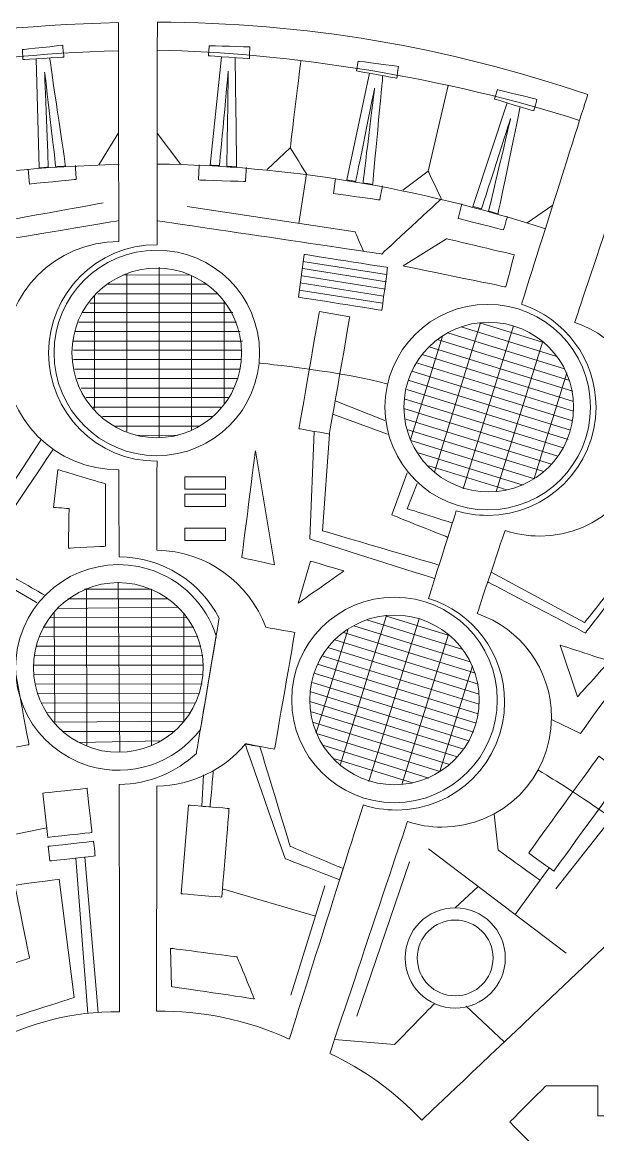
# Model space of a CAD drawing. Header units: centimetres. Extents: x -388 to 387, y -439 to 439.
# Drawn here: x -206.3 to -144.6, y -228.4 to -109.2 of the extents above; entities that cross this region are included whole.
import ezdxf

# ---------------------------------------------------------------- set-up
doc = ezdxf.new("R2010")
doc.units = ezdxf.units.CM
doc.header["$MEASUREMENT"] = 0
doc.layers.add('Layer 1', color=7, linetype='Continuous')

msp = doc.modelspace()

# ---------------------------------------------------------------- linework, layer by layer
at = {"layer": 'Layer 1', "color": 114, "lineweight": 20}
for points in [[(-188.8769, -159.2258), (-184.5113, -159.2258), (-184.5113, -157.903), (-188.8769, -157.903), (-188.8769, -159.2258)], [(-188.8769, -161.0778), (-184.5113, -161.0778), (-184.5113, -159.755), (-188.8769, -159.755), (-188.8769, -161.0778)], [(-188.8769, -164.7158), (-184.5113, -164.7158), (-184.5113, -163.393), (-188.8769, -163.393), (-188.8769, -164.7158)]]:
    msp.add_lwpolyline(points, close=True, dxfattribs=at)
for centre, major_axis in [((-191.864, -144.6221), (0, 11.0103)), ((-191.864, -144.6221), (0, 9.0858)), ((-156.4197, -150.4258), (0, 11.0103)), ((-156.3095, -150.4193), (0, 9.0858)), ((-166.405, -181.7924), (0, 11.0103)), ((-166.405, -181.7924), (0, 9.0858)), ((-159.9051, -209.4305), (0, 5.3657)), ((-159.9051, -209.4305), (0, 4.0612))]:
    msp.add_ellipse(centre, major_axis=major_axis, ratio=1, dxfattribs=at)
at = {"layer": 'Layer 1', "color": 250, "lineweight": 20}
for points, knots in [([(-221.2687, -195.4061), (-220.1049, -195.4061), (-218.9814, -195.2339), (-217.9216, -194.9149), (-217.9216, -194.9149), (-217.9216, -194.9149), (-209.9638, -218.6407), (-209.9638, -218.6407), (-209.9638, -218.6407), (-205.5687, -216.4382), (-200.9133, -215.1325), (-195.8624, -215.1892), (-195.8624, -215.1892), (-195.8624, -215.1892), (-195.8861, -190.8347), (-195.8861, -190.8347), (-195.8861, -190.8347), (-192.6893, -190.8085), (-189.7865, -189.5509), (-187.6275, -187.5135), (-187.6275, -187.5135), (-187.6275, -187.5135), (-187.6246, -187.4694), (-187.6246, -187.4694), (-187.6246, -187.4694), (-187.6246, -187.4694), (-185.1782, -173.0287), (-185.1782, -173.0287), (-185.1782, -173.0287), (-187.1992, -169.1531), (-191.2429, -166.4999), (-195.9097, -166.4706), (-195.9097, -166.4706), (-195.9097, -166.4706), (-195.9188, -157.1453), (-195.9188, -157.1453), (-195.9188, -157.1453), (-195.9188, -157.1453), (-195.9442, -157.1456), (-195.9442, -157.1456), (-195.9442, -157.1456), (-202.6965, -157.1456), (-208.1706, -151.6715), (-208.1706, -144.9189), (-208.1706, -144.9189), (-208.1706, -138.1666), (-202.6965, -132.6925), (-195.9442, -132.6925), (-195.9442, -132.6925), (-195.9442, -132.6925), (-195.9425, -132.6925), (-195.9425, -132.6925), (-195.9425, -132.6925), (-195.9425, -132.6925), (-195.9653, -109.2396), (-195.9653, -109.2396), (-195.9653, -109.2396), (-216.3523, -109.7004), (-231.051, -113.2494), (-243.76, -117.8789), (-243.76, -117.8789), (-243.76, -117.8789), (-236.1841, -140.4659), (-236.1841, -140.4659), (-236.1841, -140.4659), (-240.7437, -142.0276), (-244.0219, -146.3508), (-244.0219, -151.4397), (-244.0219, -151.4397), (-244.0219, -157.8447), (-238.8296, -163.037), (-232.4248, -163.037), (-232.4248, -163.037), (-231.1614, -163.037), (-229.9454, -162.8343), (-228.8069, -162.4607), (-228.8069, -162.4607), (-228.8069, -162.4607), (-225.2953, -172.9303), (-225.2953, -172.9303), (-225.2953, -172.9303), (-229.7151, -174.567), (-232.8658, -178.8199), (-232.8658, -183.8088), (-232.8658, -183.8088), (-232.8658, -190.2138), (-227.6735, -195.4061), (-221.2687, -195.4061)], [0, 0, 0, 0, 0.04347826, 0.04347826, 0.04347826, 0.04347827, 0.08695652, 0.08695652, 0.08695652, 0.08695653, 0.13043478, 0.13043478, 0.13043478, 0.13043479, 0.17391304, 0.17391304, 0.17391304, 0.17391305, 0.2173913, 0.2173913, 0.2173913, 0.21739131, 0.26086957, 0.26086957, 0.26086957, 0.26086958, 0.30434783, 0.30434783, 0.30434783, 0.30434784, 0.34782609, 0.34782609, 0.34782609, 0.3478261, 0.39130435, 0.39130435, 0.39130435, 0.39130436, 0.43478261, 0.43478261, 0.43478261, 0.43478262, 0.47826087, 0.47826087, 0.47826087, 0.47826088, 0.52173913, 0.52173913, 0.52173913, 0.52173914, 0.56521739, 0.56521739, 0.56521739, 0.5652174, 0.60869565, 0.60869565, 0.60869565, 0.60869566, 0.65217391, 0.65217391, 0.65217391, 0.65217392, 0.69565217, 0.69565217, 0.69565217, 0.69565218, 0.73913043, 0.73913043, 0.73913043, 0.73913044, 0.7826087, 0.7826087, 0.7826087, 0.78260871, 0.82608696, 0.82608696, 0.82608696, 0.82608697, 0.86956522, 0.86956522, 0.86956522, 0.86956523, 0.91304348, 0.91304348, 0.91304348, 0.91304349, 1, 1, 1, 1]), ([(-191.8641, -156.2193), (-191.8641, -156.2193), (-191.8421, -156.219), (-191.8421, -156.219), (-191.8421, -156.219), (-191.8421, -156.219), (-191.8495, -165.7531), (-191.8495, -165.7531), (-191.8495, -165.7531), (-186.4967, -165.8387), (-181.9527, -169.2511), (-180.1942, -174.013), (-180.1942, -174.013), (-180.1942, -174.013), (-177.0757, -174.5563), (-177.0757, -174.5563), (-177.0757, -174.5563), (-177.0757, -174.5563), (-179.2557, -187.0699), (-179.2557, -187.0699), (-179.2557, -187.0699), (-179.2557, -187.0699), (-182.3474, -186.4854), (-182.3474, -186.4854), (-182.3474, -186.4854), (-184.6292, -189.2186), (-188.043, -190.974), (-191.869, -191.0294), (-191.869, -191.0294), (-191.869, -191.0294), (-191.8876, -215.1307), (-191.8876, -215.1307), (-191.8876, -215.1307), (-187.0722, -215.1121), (-182.3256, -215.9771), (-177.6798, -218.1329), (-177.6798, -218.1329), (-177.6798, -218.1329), (-169.7492, -193.0372), (-169.7492, -193.0372), (-169.7492, -193.0372), (-168.632, -193.3955), (-167.4413, -193.5896), (-166.2051, -193.5896), (-166.2051, -193.5896), (-159.8001, -193.5896), (-154.6078, -188.3973), (-154.6078, -181.9923), (-154.6078, -181.9923), (-154.6078, -176.7876), (-158.0366, -172.3837), (-162.7586, -170.916), (-162.7586, -170.916), (-162.7586, -170.916), (-159.7908, -161.5247), (-159.7908, -161.5247), (-159.7908, -161.5247), (-158.7239, -161.8483), (-157.5923, -162.023), (-156.4198, -162.023), (-156.4198, -162.023), (-150.0148, -162.023), (-144.8225, -156.8307), (-144.8225, -150.4257), (-144.8225, -150.4257), (-144.8225, -145.2847), (-148.1682, -140.9258), (-152.8008, -139.4053), (-152.8008, -139.4053), (-152.8008, -139.4053), (-145.7041, -116.9485), (-145.7041, -116.9485), (-145.7041, -116.9485), (-160.7905, -111.7979), (-176.1568, -109.2082), (-191.8059, -109.1987), (-191.8059, -109.1987), (-191.8059, -109.1987), (-191.8243, -133.0254), (-191.8243, -133.0254), (-191.8243, -133.0254), (-191.8243, -133.0254), (-191.8641, -133.0249), (-191.8641, -133.0249), (-191.8641, -133.0249), (-198.2689, -133.0249), (-203.4612, -138.2172), (-203.4612, -144.622), (-203.4612, -144.622), (-203.4612, -151.027), (-198.2689, -156.2193), (-191.8641, -156.2193)], [0, 0, 0, 0, 0.04166667, 0.04166667, 0.04166667, 0.04166668, 0.08333333, 0.08333333, 0.08333333, 0.08333334, 0.125, 0.125, 0.125, 0.12500001, 0.16666667, 0.16666667, 0.16666667, 0.16666668, 0.20833333, 0.20833333, 0.20833333, 0.20833334, 0.25, 0.25, 0.25, 0.25000001, 0.29166667, 0.29166667, 0.29166667, 0.29166668, 0.33333333, 0.33333333, 0.33333333, 0.33333334, 0.375, 0.375, 0.375, 0.37500001, 0.41666667, 0.41666667, 0.41666667, 0.41666668, 0.45833333, 0.45833333, 0.45833333, 0.45833334, 0.5, 0.5, 0.5, 0.50000001, 0.54166667, 0.54166667, 0.54166667, 0.54166668, 0.58333333, 0.58333333, 0.58333333, 0.58333334, 0.625, 0.625, 0.625, 0.62500001, 0.66666667, 0.66666667, 0.66666667, 0.66666668, 0.70833333, 0.70833333, 0.70833333, 0.70833334, 0.75, 0.75, 0.75, 0.75000001, 0.79166667, 0.79166667, 0.79166667, 0.79166668, 0.83333333, 0.83333333, 0.83333333, 0.83333334, 0.875, 0.875, 0.875, 0.87500001, 0.91666667, 0.91666667, 0.91666667, 0.91666668, 1, 1, 1, 1]), ([(-173.3344, -219.6625), (-169.7032, -221.3636), (-166.41, -223.728), (-163.4806, -226.8072), (-163.4806, -226.8072), (-163.4806, -226.8072), (-94.9938, -161.8408), (-94.9938, -161.8408), (-94.9938, -161.8408), (-94.9938, -161.8408), (-95.5019, -145.3035), (-95.5019, -145.3035), (-95.5019, -145.3035), (-109.8249, -132.927), (-124.5533, -124.3561), (-139.6262, -119.0206), (-139.6262, -119.0206), (-139.6262, -119.0206), (-147.1057, -141.3521), (-147.1057, -141.3521), (-147.1057, -141.3521), (-142.4563, -142.9168), (-139.1076, -147.3114), (-139.1076, -152.4882), (-139.1076, -152.4882), (-139.1076, -158.976), (-144.3671, -164.2355), (-150.8549, -164.2355), (-150.8549, -164.2355), (-152.153, -164.2355), (-153.4017, -164.0244), (-154.5692, -163.6356), (-154.5692, -163.6356), (-154.5692, -163.6356), (-157.5532, -172.5449), (-157.5532, -172.5449), (-157.5532, -172.5449), (-152.9213, -174.1194), (-149.5887, -178.5054), (-149.5887, -183.6697), (-149.5887, -183.6697), (-149.5887, -190.1575), (-154.8482, -195.417), (-161.336, -195.417), (-161.336, -195.417), (-162.6216, -195.417), (-163.8588, -195.2098), (-165.0166, -194.8281), (-165.0166, -194.8281), (-165.0166, -194.8281), (-173.3344, -219.6625), (-173.3344, -219.6625)], [0, 0, 0, 0, 0.07142857, 0.07142857, 0.07142857, 0.07142858, 0.14285714, 0.14285714, 0.14285714, 0.14285715, 0.21428571, 0.21428571, 0.21428571, 0.21428572, 0.28571429, 0.28571429, 0.28571429, 0.2857143, 0.35714286, 0.35714286, 0.35714286, 0.35714287, 0.42857143, 0.42857143, 0.42857143, 0.42857144, 0.5, 0.5, 0.5, 0.50000001, 0.57142857, 0.57142857, 0.57142857, 0.57142858, 0.64285714, 0.64285714, 0.64285714, 0.64285715, 0.71428571, 0.71428571, 0.71428571, 0.71428572, 0.78571429, 0.78571429, 0.78571429, 0.7857143, 0.85714286, 0.85714286, 0.85714286, 0.85714287, 1, 1, 1, 1]), ([(-144.6127, -226.3257), (-144.6127, -226.3257), (-144.6127, -223.1228), (-144.6127, -223.1228), (-144.6127, -223.1228), (-144.6127, -223.1228), (-150.1744, -223.1228), (-150.1744, -223.1228), (-150.1744, -223.1228), (-150.1744, -223.1228), (-154.0592, -227.0076), (-154.0592, -227.0076), (-154.0592, -227.0076), (-154.0592, -227.0076), (-151.7598, -229.307), (-151.7598, -229.307), (-151.7598, -229.307), (-151.7598, -229.307), (-154.0946, -231.6418), (-154.0946, -231.6418), (-154.0946, -231.6418), (-154.0946, -231.6418), (-156.394, -229.3424), (-156.394, -229.3424), (-156.394, -229.3424), (-156.394, -229.3424), (-160.3371, -233.2855), (-160.3371, -233.2855), (-160.3371, -233.2855), (-160.3371, -233.2855), (-160.3371, -247.6578), (-160.3371, -247.6578), (-160.3371, -247.6578), (-160.3371, -247.6578), (-156.3886, -251.6063), (-156.3886, -251.6063), (-156.3886, -251.6063), (-156.3886, -251.6063), (-154.0433, -249.261), (-154.0433, -249.261), (-154.0433, -249.261), (-154.0433, -249.261), (-151.7085, -251.5959), (-151.7085, -251.5959), (-151.7085, -251.5959), (-151.7085, -251.5959), (-154.0538, -253.9411), (-154.0538, -253.9411), (-154.0538, -253.9411), (-154.0538, -253.9411), (-150.1744, -257.8205), (-150.1744, -257.8205), (-150.1744, -257.8205), (-150.1744, -257.8205), (-144.6127, -257.8205), (-144.6127, -257.8205), (-144.6127, -257.8205), (-144.6127, -257.8205), (-144.6127, -254.5953), (-144.6127, -254.5953), (-144.6127, -254.5953), (-144.6127, -254.5953), (-141.3108, -254.5953), (-141.3108, -254.5953), (-141.3108, -254.5953), (-141.3108, -254.5953), (-141.3108, -257.8205), (-141.3108, -257.8205), (-141.3108, -257.8205), (-141.3108, -257.8205), (-135.8021, -257.8205), (-135.8021, -257.8205), (-135.8021, -257.8205), (-135.8021, -257.8205), (-131.859, -253.8775), (-131.859, -253.8775), (-131.859, -253.8775), (-131.859, -253.8775), (-134.1051, -251.6314), (-134.1051, -251.6314), (-134.1051, -251.6314), (-134.1051, -251.6314), (-131.7702, -249.2966), (-131.7702, -249.2966), (-131.7702, -249.2966), (-131.7702, -249.2966), (-129.5242, -251.5426), (-129.5242, -251.5426), (-129.5242, -251.5426), (-129.5242, -251.5426), (-125.6393, -247.6578), (-125.6393, -247.6578), (-125.6393, -247.6578), (-125.6393, -247.6578), (-125.6393, -242.1226), (-125.6393, -242.1226), (-125.6393, -242.1226), (-125.6393, -242.1226), (-125.4635, -242.1226), (-125.4635, -242.1226), (-125.4635, -242.1226), (-125.4635, -242.1226), (-125.4635, -238.8207), (-125.4635, -238.8207), (-125.4635, -238.8207), (-125.4635, -238.8207), (-125.6393, -238.8207), (-125.6393, -238.8207), (-125.6393, -238.8207), (-125.6393, -238.8207), (-125.6393, -233.2855), (-125.6393, -233.2855), (-125.6393, -233.2855), (-125.6393, -233.2855), (-129.5187, -229.4061), (-129.5187, -229.4061), (-129.5187, -229.4061), (-129.5187, -229.4061), (-131.7189, -231.6063), (-131.7189, -231.6063), (-131.7189, -231.6063), (-131.7189, -231.6063), (-134.0538, -229.2714), (-134.0538, -229.2714), (-134.0538, -229.2714), (-134.0538, -229.2714), (-131.8536, -227.0713), (-131.8536, -227.0713), (-131.8536, -227.0713), (-131.8536, -227.0713), (-135.8021, -223.1228), (-135.8021, -223.1228), (-135.8021, -223.1228), (-135.8021, -223.1228), (-141.3108, -223.1228), (-141.3108, -223.1228), (-141.3108, -223.1228), (-141.3108, -223.1228), (-141.3108, -226.3257), (-141.3108, -226.3257), (-141.3108, -226.3257), (-141.3108, -226.3257), (-144.6127, -226.3257), (-144.6127, -226.3257)], [0, 0, 0, 0, 0.02702703, 0.02702703, 0.02702703, 0.02702704, 0.05405405, 0.05405405, 0.05405405, 0.05405406, 0.08108108, 0.08108108, 0.08108108, 0.08108109, 0.10810811, 0.10810811, 0.10810811, 0.10810812, 0.13513514, 0.13513514, 0.13513514, 0.13513515, 0.16216216, 0.16216216, 0.16216216, 0.16216217, 0.18918919, 0.18918919, 0.18918919, 0.1891892, 0.21621622, 0.21621622, 0.21621622, 0.21621623, 0.24324324, 0.24324324, 0.24324324, 0.24324325, 0.27027027, 0.27027027, 0.27027027, 0.27027028, 0.2972973, 0.2972973, 0.2972973, 0.29729731, 0.32432432, 0.32432432, 0.32432432, 0.32432433, 0.35135135, 0.35135135, 0.35135135, 0.35135136, 0.37837838, 0.37837838, 0.37837838, 0.37837839, 0.40540541, 0.40540541, 0.40540541, 0.40540542, 0.43243243, 0.43243243, 0.43243243, 0.43243244, 0.45945946, 0.45945946, 0.45945946, 0.45945947, 0.48648649, 0.48648649, 0.48648649, 0.4864865, 0.51351351, 0.51351351, 0.51351351, 0.51351352, 0.54054054, 0.54054054, 0.54054054, 0.54054055, 0.56756757, 0.56756757, 0.56756757, 0.56756758, 0.59459459, 0.59459459, 0.59459459, 0.5945946, 0.62162162, 0.62162162, 0.62162162, 0.62162163, 0.64864865, 0.64864865, 0.64864865, 0.64864866, 0.67567568, 0.67567568, 0.67567568, 0.67567569, 0.7027027, 0.7027027, 0.7027027, 0.70270271, 0.72972973, 0.72972973, 0.72972973, 0.72972974, 0.75675676, 0.75675676, 0.75675676, 0.75675677, 0.78378378, 0.78378378, 0.78378378, 0.78378379, 0.81081081, 0.81081081, 0.81081081, 0.81081082, 0.83783784, 0.83783784, 0.83783784, 0.83783785, 0.86486486, 0.86486486, 0.86486486, 0.86486487, 0.89189189, 0.89189189, 0.89189189, 0.8918919, 0.91891892, 0.91891892, 0.91891892, 0.91891893, 0.94594595, 0.94594595, 0.94594595, 0.94594596, 1, 1, 1, 1])]:
    msp.add_open_spline(points, degree=3, knots=knots, dxfattribs=at)
at = {"layer": 'Layer 1', "color": 114, "lineweight": 20}
for points, knots in [([(-206.2631, -112.1289), (-206.2631, -112.1289), (-206.2, -113.1946), (-206.2, -113.1946), (-206.2, -113.1946), (-206.2, -113.1946), (-201.8168, -112.9357), (-201.8168, -112.9357), (-201.8168, -112.9357), (-201.8168, -112.9357), (-201.9364, -111.6706), (-201.9364, -111.6706), (-201.9364, -111.6706), (-201.9364, -111.6706), (-206.2631, -112.1289), (-206.2631, -112.1289)], [0, 0, 0, 0, 0.2, 0.2, 0.2, 0.20000001, 0.4, 0.4, 0.4, 0.40000001, 0.6, 0.6, 0.6, 0.60000001, 1, 1, 1, 1]), ([(-186.2511, -111.7202), (-186.2511, -111.7202), (-186.329, -112.7849), (-186.329, -112.7849), (-186.329, -112.7849), (-186.329, -112.7849), (-181.95, -113.106), (-181.95, -113.106), (-181.95, -113.106), (-181.95, -113.106), (-181.9017, -111.8362), (-181.9017, -111.8362), (-181.9017, -111.8362), (-181.9017, -111.8362), (-186.2511, -111.7202), (-186.2511, -111.7202)], [0, 0, 0, 0, 0.2, 0.2, 0.2, 0.20000001, 0.4, 0.4, 0.4, 0.40000001, 0.6, 0.6, 0.6, 0.60000001, 1, 1, 1, 1]), ([(-204.7956, -113.1116), (-204.7956, -113.1116), (-204.4609, -124.7909), (-204.4609, -124.7909), (-204.4609, -124.7909), (-204.4609, -124.7909), (-203.486, -124.7093), (-203.486, -124.7093), (-203.486, -124.7093), (-203.486, -124.7093), (-203.8764, -114.5359), (-203.8764, -114.5359), (-203.8764, -114.5359), (-203.8764, -114.5359), (-202.6884, -124.6787), (-202.6884, -124.6787), (-202.6884, -124.6787), (-202.6884, -124.6787), (-201.6442, -124.6066), (-201.6442, -124.6066), (-201.6442, -124.6066), (-201.6442, -124.6066), (-203.3399, -113.0256), (-203.3399, -113.0256)], [0, 0, 0, 0, 0.14285714, 0.14285714, 0.14285714, 0.14285715, 0.28571429, 0.28571429, 0.28571429, 0.2857143, 0.42857143, 0.42857143, 0.42857143, 0.42857144, 0.57142857, 0.57142857, 0.57142857, 0.57142858, 0.71428571, 0.71428571, 0.71428571, 0.71428572, 1, 1, 1, 1]), ([(-184.926, -112.8878), (-184.926, -112.8878), (-186.1336, -124.5092), (-186.1336, -124.5092), (-186.1336, -124.5092), (-186.1336, -124.5092), (-185.1564, -124.5568), (-185.1564, -124.5568), (-185.1564, -124.5568), (-185.1564, -124.5568), (-184.2025, -114.4208), (-184.2025, -114.4208), (-184.2025, -114.4208), (-184.2025, -114.4208), (-184.3618, -124.6317), (-184.3618, -124.6317), (-184.3618, -124.6317), (-184.3618, -124.6317), (-183.3171, -124.6979), (-183.3171, -124.6979), (-183.3171, -124.6979), (-183.3171, -124.6979), (-183.4716, -112.9944), (-183.4716, -112.9944)], [0, 0, 0, 0, 0.14285714, 0.14285714, 0.14285714, 0.14285715, 0.28571429, 0.28571429, 0.28571429, 0.2857143, 0.42857143, 0.42857143, 0.42857143, 0.42857144, 0.57142857, 0.57142857, 0.57142857, 0.57142858, 0.71428571, 0.71428571, 0.71428571, 0.71428572, 1, 1, 1, 1]), ([(-176.6377, -130.7576), (-176.6377, -130.7576), (-175.8368, -125.444), (-175.8368, -125.444), (-175.8368, -125.444), (-175.8368, -125.444), (-177.5679, -122.6469), (-177.5679, -122.6469), (-177.5679, -122.6469), (-177.5679, -122.6469), (-176.4267, -113.302), (-176.4267, -113.302)], [0, 0, 0, 0, 0.25, 0.25, 0.25, 0.25000001, 0.5, 0.5, 0.5, 0.50000001, 1, 1, 1, 1]), ([(-170.29, -113.3613), (-170.29, -113.3613), (-170.4802, -114.4118), (-170.4802, -114.4118), (-170.4802, -114.4118), (-170.4802, -114.4118), (-166.1597, -115.1947), (-166.1597, -115.1947), (-166.1597, -115.1947), (-166.1597, -115.1947), (-165.9773, -113.9372), (-165.9773, -113.9372), (-165.9773, -113.9372), (-165.9773, -113.9372), (-170.29, -113.3613), (-170.29, -113.3613)], [0, 0, 0, 0, 0.2, 0.2, 0.2, 0.20000001, 0.4, 0.4, 0.4, 0.40000001, 0.6, 0.6, 0.6, 0.60000001, 1, 1, 1, 1]), ([(-169.0959, -114.6627), (-169.0959, -114.6627), (-171.5271, -126.091), (-171.5271, -126.091), (-171.5271, -126.091), (-171.5271, -126.091), (-170.5605, -126.2417), (-170.5605, -126.2417), (-170.5605, -126.2417), (-170.5605, -126.2417), (-168.5388, -116.2637), (-168.5388, -116.2637), (-168.5388, -116.2637), (-168.5388, -116.2637), (-169.7782, -126.4003), (-169.7782, -126.4003), (-169.7782, -126.4003), (-169.7782, -126.4003), (-168.7465, -126.5767), (-168.7465, -126.5767), (-168.7465, -126.5767), (-168.7465, -126.5767), (-167.661, -114.9227), (-167.661, -114.9227)], [0, 0, 0, 0, 0.14285714, 0.14285714, 0.14285714, 0.14285715, 0.28571429, 0.28571429, 0.28571429, 0.2857143, 0.42857143, 0.42857143, 0.42857143, 0.42857144, 0.57142857, 0.57142857, 0.57142857, 0.57142858, 0.71428571, 0.71428571, 0.71428571, 0.71428572, 1, 1, 1, 1]), ([(-228.5615, -116.6498), (-228.5615, -116.6498), (-226.283, -125.9459), (-226.283, -125.9459), (-226.283, -125.9459), (-226.283, -125.9459), (-215.6661, -133.7594), (-215.6661, -133.7594), (-215.6661, -133.7594), (-215.6661, -133.7594), (-195.9447, -130.4519), (-195.9447, -130.4519)], [0, 0, 0, 0, 0.25, 0.25, 0.25, 0.25000001, 0.5, 0.5, 0.5, 0.50000001, 1, 1, 1, 1]), ([(-160.6592, -115.9608), (-160.6592, -115.9608), (-162.8042, -125.1407), (-162.8042, -125.1407), (-162.8042, -125.1407), (-162.8042, -125.1407), (-161.3902, -128.1108), (-161.3902, -128.1108), (-161.3902, -128.1108), (-161.3902, -128.1108), (-167.7765, -134.024), (-167.7765, -134.024), (-167.7765, -134.024), (-167.7765, -134.024), (-191.8222, -130.452), (-191.8222, -130.452)], [0, 0, 0, 0, 0.2, 0.2, 0.2, 0.20000001, 0.4, 0.4, 0.4, 0.40000001, 0.6, 0.6, 0.6, 0.60000001, 1, 1, 1, 1]), ([(-155.3815, -116.4135), (-155.3815, -116.4135), (-155.6872, -117.4363), (-155.6872, -117.4363), (-155.6872, -117.4363), (-155.6872, -117.4363), (-151.4805, -118.6944), (-151.4805, -118.6944), (-151.4805, -118.6944), (-151.4805, -118.6944), (-151.1595, -117.4649), (-151.1595, -117.4649), (-151.1595, -117.4649), (-151.1595, -117.4649), (-155.3815, -116.4135), (-155.3815, -116.4135)], [0, 0, 0, 0, 0.2, 0.2, 0.2, 0.20000001, 0.4, 0.4, 0.4, 0.40000001, 0.6, 0.6, 0.6, 0.60000001, 1, 1, 1, 1]), ([(-154.3394, -117.8394), (-154.3394, -117.8394), (-158.0252, -128.9269), (-158.0252, -128.9269), (-158.0252, -128.9269), (-158.0252, -128.9269), (-157.0813, -129.1841), (-157.0813, -129.1841), (-157.0813, -129.1841), (-157.0813, -129.1841), (-153.9636, -119.4924), (-153.9636, -119.4924), (-153.9636, -119.4924), (-153.9636, -119.4924), (-156.3215, -129.4286), (-156.3215, -129.4286), (-156.3215, -129.4286), (-156.3215, -129.4286), (-155.3157, -129.7186), (-155.3157, -129.7186), (-155.3157, -129.7186), (-155.3157, -129.7186), (-152.9422, -118.2572), (-152.9422, -118.2572)], [0, 0, 0, 0, 0.14285714, 0.14285714, 0.14285714, 0.14285715, 0.28571429, 0.28571429, 0.28571429, 0.2857143, 0.42857143, 0.42857143, 0.42857143, 0.42857144, 0.57142857, 0.57142857, 0.57142857, 0.57142858, 0.71428571, 0.71428571, 0.71428571, 0.71428572, 1, 1, 1, 1]), ([(-205.6524, -124.9285), (-205.6524, -124.9285), (-205.4995, -126.5294), (-205.4995, -126.5294), (-205.4995, -126.5294), (-205.4995, -126.5294), (-200.5036, -126.0367), (-200.5036, -126.0367), (-200.5036, -126.0367), (-200.5036, -126.0367), (-200.5905, -124.5111), (-200.5905, -124.5111)], [0, 0, 0, 0, 0.25, 0.25, 0.25, 0.25000001, 0.5, 0.5, 0.5, 0.50000001, 1, 1, 1, 1]), ([(-187.3328, -124.4886), (-187.3328, -124.4886), (-187.3923, -126.0957), (-187.3923, -126.0957), (-187.3923, -126.0957), (-187.3923, -126.0957), (-182.3749, -126.2658), (-182.3749, -126.2658), (-182.3749, -126.2658), (-182.3749, -126.2658), (-182.2601, -124.7421), (-182.2601, -124.7421)], [0, 0, 0, 0, 0.25, 0.25, 0.25, 0.25000001, 0.5, 0.5, 0.5, 0.50000001, 1, 1, 1, 1]), ([(-172.7174, -125.9435), (-172.7174, -125.9435), (-172.9467, -127.5353), (-172.9467, -127.5353), (-172.9467, -127.5353), (-172.9467, -127.5353), (-167.9756, -128.2356), (-167.9756, -128.2356), (-167.9756, -128.2356), (-167.9756, -128.2356), (-167.7, -126.7326), (-167.7, -126.7326)], [0, 0, 0, 0, 0.25, 0.25, 0.25, 0.25000001, 0.5, 0.5, 0.5, 0.50000001, 1, 1, 1, 1]), ([(-213.0765, -133.3251), (-213.0765, -133.3251), (-211.8434, -131.1333), (-211.8434, -131.1333), (-211.8434, -131.1333), (-211.8434, -131.1333), (-197.622, -128.5536), (-197.622, -128.5536)], [0, 0, 0, 0, 0.33333333, 0.33333333, 0.33333333, 0.33333334, 1, 1, 1, 1]), ([(-159.1918, -128.6481), (-159.1918, -128.6481), (-159.5964, -130.2045), (-159.5964, -130.2045), (-159.5964, -130.2045), (-159.5964, -130.2045), (-154.7339, -131.4528), (-154.7339, -131.4528), (-154.7339, -131.4528), (-154.7339, -131.4528), (-154.2931, -129.9897), (-154.2931, -129.9897)], [0, 0, 0, 0, 0.25, 0.25, 0.25, 0.25000001, 0.5, 0.5, 0.5, 0.50000001, 1, 1, 1, 1]), ([(-188.6262, -128.9505), (-188.6262, -128.9505), (-170.6345, -131.6624), (-170.6345, -131.6624), (-170.6345, -131.6624), (-170.6345, -131.6624), (-169.7118, -133.7365), (-169.7118, -133.7365)], [0, 0, 0, 0, 0.33333333, 0.33333333, 0.33333333, 0.33333334, 1, 1, 1, 1]), ([(-165.475, -135.3003), (-165.475, -135.3003), (-160.8448, -132.3898), (-160.8448, -132.3898), (-160.8448, -132.3898), (-160.8448, -132.3898), (-153.5688, -134.1096), (-153.5688, -134.1096), (-153.5688, -134.1096), (-153.5688, -134.1096), (-154.4948, -137.5492), (-154.4948, -137.5492), (-154.4948, -137.5492), (-154.4948, -137.5492), (-165.475, -135.3003), (-165.475, -135.3003)], [0, 0, 0, 0, 0.2, 0.2, 0.2, 0.20000001, 0.4, 0.4, 0.4, 0.40000001, 0.6, 0.6, 0.6, 0.60000001, 1, 1, 1, 1]), ([(-176.0766, -134.0633), (-176.0766, -134.0633), (-176.6914, -138.6488), (-176.6914, -138.6488), (-176.6914, -138.6488), (-176.6914, -138.6488), (-167.7617, -140.051), (-167.7617, -140.051), (-167.7617, -140.051), (-167.7617, -140.051), (-167.1469, -135.4655), (-167.1469, -135.4655), (-167.1469, -135.4655), (-167.1469, -135.4655), (-176.0766, -134.0633), (-176.0766, -134.0633)], [0, 0, 0, 0, 0.2, 0.2, 0.2, 0.20000001, 0.4, 0.4, 0.4, 0.40000001, 0.6, 0.6, 0.6, 0.60000001, 1, 1, 1, 1]), ([(-175.0058, -153.0217), (-175.0058, -153.0217), (-175.4815, -164.5518), (-175.4815, -164.5518), (-175.4815, -164.5518), (-175.4815, -164.5518), (-162.0852, -168.7852), (-162.0852, -168.7852)], [0, 0, 0, 0, 0.33333333, 0.33333333, 0.33333333, 0.33333334, 1, 1, 1, 1]), ([(-173.3738, -153.306), (-173.3738, -153.306), (-174.1174, -163.6656), (-174.1174, -163.6656), (-174.1174, -163.6656), (-174.1174, -163.6656), (-161.6322, -167.3518), (-161.6322, -167.3518)], [0, 0, 0, 0, 0.33333333, 0.33333333, 0.33333333, 0.33333334, 1, 1, 1, 1]), ([(-204.2831, -153.9787), (-204.2831, -153.9787), (-210.1099, -162.8634), (-210.1099, -162.8634), (-210.1099, -162.8634), (-210.1099, -162.8634), (-219.5026, -157.0426), (-219.5026, -157.0426), (-219.5026, -157.0426), (-219.5026, -157.0426), (-220.4285, -158.8947), (-220.4285, -158.8947), (-220.4285, -158.8947), (-220.4285, -158.8947), (-209.8452, -165.2447), (-209.8452, -165.2447), (-209.8452, -165.2447), (-209.8452, -165.2447), (-202.9969, -154.9891), (-202.9969, -154.9891)], [0, 0, 0, 0, 0.16666667, 0.16666667, 0.16666667, 0.16666668, 0.33333333, 0.33333333, 0.33333333, 0.33333334, 0.5, 0.5, 0.5, 0.50000001, 0.66666667, 0.66666667, 0.66666667, 0.66666668, 1, 1, 1, 1]), ([(-181.3024, -155.0928), (-181.3024, -155.0928), (-179.2518, -167.3297), (-179.2518, -167.3297), (-179.2518, -167.3297), (-179.2518, -167.3297), (-182.7576, -166.536), (-182.7576, -166.536), (-182.7576, -166.536), (-182.7576, -166.536), (-181.3024, -155.0928), (-181.3024, -155.0928)], [0, 0, 0, 0, 0.25, 0.25, 0.25, 0.25000001, 0.5, 0.5, 0.5, 0.50000001, 1, 1, 1, 1]), ([(-202.4507, -157.1284), (-202.4507, -157.1284), (-202.9137, -161.1633), (-202.9137, -161.1633), (-202.9137, -161.1633), (-202.9137, -161.1633), (-201.2601, -161.2956), (-201.2601, -161.2956), (-201.2601, -161.2956), (-201.2601, -161.2956), (-201.3262, -165.5289), (-201.3262, -165.5289), (-201.3262, -165.5289), (-201.3262, -165.5289), (-197.3575, -165.3305), (-197.3575, -165.3305), (-197.3575, -165.3305), (-197.3575, -165.3305), (-197.3575, -158.6498), (-197.3575, -158.6498), (-197.3575, -158.6498), (-197.3575, -158.6498), (-202.4507, -157.1284), (-202.4507, -157.1284)], [0, 0, 0, 0, 0.14285714, 0.14285714, 0.14285714, 0.14285715, 0.28571429, 0.28571429, 0.28571429, 0.2857143, 0.42857143, 0.42857143, 0.42857143, 0.42857144, 0.57142857, 0.57142857, 0.57142857, 0.57142858, 0.71428571, 0.71428571, 0.71428571, 0.71428572, 1, 1, 1, 1]), ([(-165.0342, -157.4773), (-165.0342, -157.4773), (-166.684, -161.9721), (-166.684, -161.9721), (-166.684, -161.9721), (-166.684, -161.9721), (-160.6889, -164.3667), (-160.6889, -164.3667)], [0, 0, 0, 0, 0.33333333, 0.33333333, 0.33333333, 0.33333334, 1, 1, 1, 1]), ([(-163.9864, -158.6052), (-163.9864, -158.6052), (-165.0304, -161.3107), (-165.0304, -161.3107), (-165.0304, -161.3107), (-165.0304, -161.3107), (-160.205, -162.8356), (-160.205, -162.8356)], [0, 0, 0, 0, 0.33333333, 0.33333333, 0.33333333, 0.33333334, 1, 1, 1, 1]), ([(-156.0612, -168.0902), (-156.0612, -168.0902), (-146.0618, -173.4992), (-146.0618, -173.4992), (-146.0618, -173.4992), (-146.0618, -173.4992), (-142.6553, -169.2659), (-142.6553, -169.2659), (-142.6553, -169.2659), (-142.6553, -169.2659), (-143.0563, -161.2894), (-143.0563, -161.2894), (-143.0563, -161.2894), (-143.0563, -161.2894), (-142.3053, -160.5636), (-142.3053, -160.5636), (-142.3053, -160.5636), (-142.3053, -160.5636), (-141.9939, -169.4644), (-141.9939, -169.4644), (-141.9939, -169.4644), (-141.9939, -169.4644), (-145.9626, -174.6238), (-145.9626, -174.6238), (-145.9626, -174.6238), (-145.9626, -174.6238), (-156.4173, -169.1537), (-156.4173, -169.1537)], [0, 0, 0, 0, 0.125, 0.125, 0.125, 0.12500001, 0.25, 0.25, 0.25, 0.25000001, 0.375, 0.375, 0.375, 0.37500001, 0.5, 0.5, 0.5, 0.50000001, 0.625, 0.625, 0.625, 0.62500001, 0.75, 0.75, 0.75, 0.75000001, 1, 1, 1, 1]), ([(-199.2087, -188.8388), (-194.6674, -190.2336), (-189.9144, -188.5461), (-187.201, -184.9692), (-187.201, -184.9692), (-187.201, -184.9692), (-185.4996, -174.9257), (-185.4996, -174.9257), (-185.4996, -174.9257), (-186.5697, -171.6269), (-189.1766, -168.8842), (-192.7435, -167.7887), (-192.7435, -167.7887), (-198.5562, -166.0034), (-204.7158, -169.2684), (-206.501, -175.0811), (-206.501, -175.0811), (-208.2864, -180.894), (-205.0214, -187.0536), (-199.2087, -188.8388)], [0, 0, 0, 0, 0.16666667, 0.16666667, 0.16666667, 0.16666668, 0.33333333, 0.33333333, 0.33333333, 0.33333334, 0.5, 0.5, 0.5, 0.50000001, 0.66666667, 0.66666667, 0.66666667, 0.66666668, 1, 1, 1, 1]), ([(-176.7198, -171.4159), (-176.7198, -171.4159), (-175.3969, -166.918), (-175.3969, -166.918), (-175.3969, -166.918), (-175.3969, -166.918), (-171.825, -167.9763), (-171.825, -167.9763), (-171.825, -167.9763), (-171.825, -167.9763), (-176.7198, -171.4159), (-176.7198, -171.4159)], [0, 0, 0, 0, 0.25, 0.25, 0.25, 0.25000001, 0.5, 0.5, 0.5, 0.50000001, 1, 1, 1, 1]), ([(-216.859, -173.4364), (-216.859, -173.4364), (-214.1767, -169.2483), (-214.1767, -169.2483), (-214.1767, -169.2483), (-214.1767, -169.2483), (-208.1574, -168.1238), (-208.1574, -168.1238), (-208.1574, -168.1238), (-208.1574, -168.1238), (-203.9441, -170.5276), (-203.9441, -170.5276)], [0, 0, 0, 0, 0.25, 0.25, 0.25, 0.25000001, 0.5, 0.5, 0.5, 0.50000001, 1, 1, 1, 1]), ([(-215.7751, -173.9612), (-215.7751, -173.9612), (-213.6475, -170.1082), (-213.6475, -170.1082), (-213.6475, -170.1082), (-213.6475, -170.1082), (-208.422, -169.1822), (-208.422, -169.1822), (-208.422, -169.1822), (-208.422, -169.1822), (-204.7079, -171.373), (-204.7079, -171.373)], [0, 0, 0, 0, 0.25, 0.25, 0.25, 0.25000001, 0.5, 0.5, 0.5, 0.50000001, 1, 1, 1, 1]), ([(-198.6436, -186.9992), (-193.8468, -188.4724), (-188.7639, -185.7782), (-187.2906, -180.9814), (-187.2906, -180.9814), (-185.8174, -176.1846), (-188.5116, -171.1017), (-193.3084, -169.6284), (-193.3084, -169.6284), (-198.1052, -168.1552), (-203.1881, -170.8494), (-204.6614, -175.6462), (-204.6614, -175.6462), (-206.1346, -180.443), (-203.4404, -185.5259), (-198.6436, -186.9992)], [0, 0, 0, 0, 0.2, 0.2, 0.2, 0.20000001, 0.4, 0.4, 0.4, 0.40000001, 0.6, 0.6, 0.6, 0.60000001, 1, 1, 1, 1]), ([(-149.533, -183.914), (-149.533, -183.914), (-146.4928, -185.372), (-146.4928, -185.372), (-146.4928, -185.372), (-146.4928, -185.372), (-137.4848, -172.9987), (-137.4848, -172.9987), (-137.4848, -172.9987), (-137.4848, -172.9987), (-130.09, -178.1973), (-130.09, -178.1973)], [0, 0, 0, 0, 0.25, 0.25, 0.25, 0.25000001, 0.5, 0.5, 0.5, 0.50000001, 1, 1, 1, 1]), ([(-148.674, -175.9138), (-148.674, -175.9138), (-146.8219, -181.4701), (-146.8219, -181.4701), (-146.8219, -181.4701), (-146.8219, -181.4701), (-143.3823, -177.6336), (-143.3823, -177.6336), (-143.3823, -177.6336), (-143.3823, -177.6336), (-148.674, -175.9138), (-148.674, -175.9138)], [0, 0, 0, 0, 0.25, 0.25, 0.25, 0.25000001, 0.5, 0.5, 0.5, 0.50000001, 1, 1, 1, 1]), ([(-171.9015, -199.8482), (-171.9015, -199.8482), (-172.284, -201.0585), (-172.284, -201.0585), (-172.284, -201.0585), (-172.284, -201.0585), (-178.1098, -198.7997), (-178.1098, -198.7997), (-178.1098, -198.7997), (-178.1098, -198.7997), (-182.3873, -186.5342), (-182.3873, -186.5342), (-182.3873, -186.5342), (-182.3873, -186.5342), (-180.8233, -186.7968), (-180.8233, -186.7968), (-180.8233, -186.7968), (-180.8233, -186.7968), (-177.5807, -197.4768), (-177.5807, -197.4768), (-177.5807, -197.4768), (-177.5807, -197.4768), (-171.9015, -199.8482), (-171.9015, -199.8482)], [0, 0, 0, 0, 0.14285714, 0.14285714, 0.14285714, 0.14285715, 0.28571429, 0.28571429, 0.28571429, 0.2857143, 0.42857143, 0.42857143, 0.42857143, 0.42857144, 0.57142857, 0.57142857, 0.57142857, 0.57142858, 0.71428571, 0.71428571, 0.71428571, 0.71428572, 1, 1, 1, 1]), ([(-186.8456, -189.8317), (-186.8456, -189.8317), (-187.0509, -193.1787), (-187.0509, -193.1787), (-187.0509, -193.1787), (-187.0509, -193.1787), (-186.1461, -193.254), (-186.1461, -193.254), (-186.1461, -193.254), (-186.1461, -193.254), (-185.8248, -189.3912), (-185.8248, -189.3912)], [0, 0, 0, 0, 0.25, 0.25, 0.25, 0.25000001, 0.5, 0.5, 0.5, 0.50000001, 1, 1, 1, 1]), ([(-203.5497, -196.515), (-203.5497, -196.515), (-204.0727, -191.7813), (-204.0727, -191.7813), (-204.0727, -191.7813), (-204.0727, -191.7813), (-199.339, -191.2583), (-199.339, -191.2583), (-199.339, -191.2583), (-199.339, -191.2583), (-198.816, -195.992), (-198.816, -195.992), (-198.816, -195.992), (-198.816, -195.992), (-203.5497, -196.515), (-203.5497, -196.515)], [0, 0, 0, 0, 0.2, 0.2, 0.2, 0.20000001, 0.4, 0.4, 0.4, 0.40000001, 0.6, 0.6, 0.6, 0.60000001, 1, 1, 1, 1]), ([(-188.4744, -193.0602), (-188.4744, -193.0602), (-189.2644, -202.5524), (-189.2644, -202.5524), (-189.2644, -202.5524), (-189.2644, -202.5524), (-184.9138, -202.9144), (-184.9138, -202.9144), (-184.9138, -202.9144), (-184.9138, -202.9144), (-184.1238, -193.4222), (-184.1238, -193.4222), (-184.1238, -193.4222), (-184.1238, -193.4222), (-188.4744, -193.0602), (-188.4744, -193.0602)], [0, 0, 0, 0, 0.2, 0.2, 0.2, 0.20000001, 0.4, 0.4, 0.4, 0.40000001, 0.6, 0.6, 0.6, 0.60000001, 1, 1, 1, 1]), ([(-155.7331, -194.0151), (-155.7331, -194.0151), (-155.2885, -197.8747), (-155.2885, -197.8747), (-155.2885, -197.8747), (-155.2885, -197.8747), (-150.8281, -201.1088), (-150.8281, -201.1088)], [0, 0, 0, 0, 0.33333333, 0.33333333, 0.33333333, 0.33333334, 1, 1, 1, 1]), ([(-203.501, -197.4653), (-203.501, -197.4653), (-203.3278, -199.0433), (-203.3278, -199.0433), (-203.3278, -199.0433), (-203.3278, -199.0433), (-198.4622, -198.5094), (-198.4622, -198.5094), (-198.4622, -198.5094), (-198.4622, -198.5094), (-198.6354, -196.9314), (-198.6354, -196.9314), (-198.6354, -196.9314), (-198.6354, -196.9314), (-203.501, -197.4653), (-203.501, -197.4653)], [0, 0, 0, 0, 0.2, 0.2, 0.2, 0.20000001, 0.4, 0.4, 0.4, 0.40000001, 0.6, 0.6, 0.6, 0.60000001, 1, 1, 1, 1]), ([(-202.3183, -200.9832), (-202.3183, -200.9832), (-200.7308, -213.6832), (-200.7308, -213.6832), (-200.7308, -213.6832), (-200.7308, -213.6832), (-208.6683, -216.1968), (-208.6683, -216.1968), (-208.6683, -216.1968), (-208.6683, -216.1968), (-210.346, -211.0238), (-210.346, -211.0238), (-210.346, -211.0238), (-210.346, -211.0238), (-205.4933, -209.4499), (-205.4933, -209.4499), (-205.4933, -209.4499), (-205.4933, -209.4499), (-207.0808, -201.6447), (-207.0808, -201.6447), (-207.0808, -201.6447), (-207.0808, -201.6447), (-202.3183, -200.9832), (-202.3183, -200.9832)], [0, 0, 0, 0, 0.14285714, 0.14285714, 0.14285714, 0.14285715, 0.28571429, 0.28571429, 0.28571429, 0.2857143, 0.42857143, 0.42857143, 0.42857143, 0.42857144, 0.57142857, 0.57142857, 0.57142857, 0.57142858, 0.71428571, 0.71428571, 0.71428571, 0.71428572, 1, 1, 1, 1]), ([(-190.412, -208.3916), (-190.412, -208.3916), (-190.2797, -212.4926), (-190.2797, -212.4926), (-190.2797, -212.4926), (-190.2797, -212.4926), (-181.4162, -213.8155), (-181.4162, -213.8155), (-181.4162, -213.8155), (-181.4162, -213.8155), (-183.2683, -209.3176), (-183.2683, -209.3176), (-183.2683, -209.3176), (-183.2683, -209.3176), (-190.412, -208.3916), (-190.412, -208.3916)], [0, 0, 0, 0, 0.2, 0.2, 0.2, 0.20000001, 0.4, 0.4, 0.4, 0.40000001, 0.6, 0.6, 0.6, 0.60000001, 1, 1, 1, 1]), ([(-172.8362, -218.1755), (-172.8362, -218.1755), (-166.401, -218.7107), (-166.401, -218.7107), (-166.401, -218.7107), (-166.401, -218.7107), (-162.1252, -214.3168), (-162.1252, -214.3168)], [0, 0, 0, 0, 0.33333333, 0.33333333, 0.33333333, 0.33333334, 1, 1, 1, 1])]:
    msp.add_open_spline(points, degree=3, knots=knots, dxfattribs=at)
for points in [[(-242.7273, -120.9578), (-227.9136, -115.6377), (-212.3531, -112.6541), (-195.9624, -112.2478)], [(-191.8176, -112.2036), (-177.9147, -112.3882), (-160.3874, -115.2271), (-146.5764, -119.709)], [(-195.9538, -121.06), (-195.9538, -121.06), (-198.0881, -124.4867), (-198.0881, -124.4867)], [(-191.815, -121.0741), (-191.815, -121.0741), (-189.2908, -124.4332), (-189.2908, -124.4332)], [(-177.5679, -122.6469), (-177.5679, -122.6469), (-180.0302, -124.9699), (-180.0302, -124.9699)], [(-238.8598, -132.5436), (-224.0461, -127.2235), (-212.2856, -124.8399), (-195.8949, -124.4336)], [(-191.8176, -124.3905), (-177.9147, -124.5751), (-164.0565, -126.8373), (-150.2455, -131.3192)], [(-162.8041, -125.1408), (-162.8041, -125.1408), (-165.5062, -127.1798), (-165.5062, -127.1798)], [(-149.4451, -128.7867), (-149.4451, -128.7867), (-152.21, -130.6763), (-152.21, -130.6763)], [(-191.5995, -135.4435), (-191.5995, -135.4435), (-191.5995, -153.6981), (-191.5995, -153.6981)], [(-176.2081, -134.8231), (-176.2081, -134.8231), (-167.2784, -136.2252), (-167.2784, -136.2252)], [(-176.2081, -135.5854), (-176.2081, -135.5854), (-167.2784, -136.9875), (-167.2784, -136.9875)], [(-195.4991, -136.2835), (-195.4991, -136.2835), (-188.3599, -136.2417), (-188.3599, -136.2417)], [(-195.0689, -136.0958), (-195.0689, -136.0958), (-195.0689, -153.0458), (-195.0689, -153.0458)], [(-188.1303, -136.3365), (-188.1303, -136.3365), (-188.1302, -152.9076), (-188.1302, -152.9076)], [(-176.3081, -136.373), (-176.3081, -136.373), (-167.3784, -137.7751), (-167.3784, -137.7751)], [(-197.0627, -137.2577), (-197.0627, -137.2577), (-186.4668, -137.2577), (-186.4668, -137.2577)], [(-176.6081, -137.8976), (-176.6081, -137.8976), (-167.6784, -139.2997), (-167.6784, -139.2997)], [(-176.5081, -137.1275), (-176.5081, -137.1275), (-167.5784, -138.5296), (-167.5784, -138.5296)], [(-199.0458, -139.2897), (-199.0458, -139.2897), (-184.5022, -139.2897), (-184.5022, -139.2897)], [(-198.5383, -138.5556), (-198.5383, -138.5556), (-198.5383, -150.586), (-198.5383, -150.586)], [(-198.1769, -138.2737), (-198.1769, -138.2737), (-185.3641, -138.2737), (-185.3641, -138.2737)], [(-184.6608, -139.0837), (-184.6608, -139.0837), (-184.6608, -150.1604), (-184.6608, -150.1604)], [(-199.821, -140.3057), (-199.821, -140.3057), (-183.7327, -140.3057), (-183.7327, -140.3057)], [(-200.216, -141.3217), (-200.216, -141.3217), (-183.3431, -141.3217), (-183.3431, -141.3217)], [(-157.1805, -141.3833), (-157.1805, -141.3833), (-162.1281, -157.3978), (-162.1281, -157.3978)], [(-153.6556, -141.7269), (-153.6556, -141.7269), (-159.0438, -159.1682), (-159.0438, -159.1682)], [(-157.2766, -141.3939), (-157.2766, -141.3939), (-150.5625, -143.468), (-150.5625, -143.468)], [(-200.6239, -142.3377), (-200.6239, -142.3377), (-182.9403, -142.3377), (-182.9403, -142.3377)], [(-164.6898, -153.9358), (-164.6898, -153.9358), (-161.2543, -142.8159), (-161.2543, -142.8159)], [(-160.6765, -142.4703), (-160.6765, -142.4703), (-148.1958, -146.326), (-148.1958, -146.326)], [(-159.2651, -141.843), (-159.2651, -141.843), (-149.0073, -145.012), (-149.0073, -145.012)], [(-200.8951, -143.3537), (-200.8951, -143.3537), (-182.6744, -143.3537), (-182.6744, -143.3537)], [(-162.695, -143.9735), (-162.695, -143.9735), (-147.3184, -148.7238), (-147.3184, -148.7238)], [(-161.7883, -143.1902), (-161.7883, -143.1902), (-147.6254, -147.5656), (-147.6254, -147.5656)], [(-150.5334, -143.3742), (-150.5334, -143.3742), (-155.506, -159.47), (-155.506, -159.47)], [(-200.7975, -144.3221), (-200.7975, -144.3221), (-182.7831, -144.3221), (-182.7831, -144.3221)], [(-200.7686, -145.3381), (-200.7686, -145.3381), (-182.8061, -145.3381), (-182.8061, -145.3381)], [(-163.4415, -144.8063), (-163.4415, -144.8063), (-147.2438, -149.8102), (-147.2438, -149.8102)], [(-200.6263, -146.3541), (-200.6263, -146.3541), (-182.9432, -146.3541), (-182.9432, -146.3541)], [(-180.9057, -145.6994), (-180.9057, -145.6994), (-171.1912, -146.7388), (-167.2335, -147.9248)], [(-163.939, -145.716), (-163.939, -145.716), (-147.2351, -150.8763), (-147.2351, -150.8763)], [(-200.3631, -147.3701), (-200.3631, -147.3701), (-183.2013, -147.3701), (-183.2013, -147.3701)], [(-164.9244, -147.5382), (-164.9244, -147.5382), (-147.5667, -152.9006), (-147.5667, -152.9006)], [(-164.5442, -146.5923), (-164.5442, -146.5923), (-147.3448, -151.9058), (-147.3448, -151.9058)], [(-147.9446, -146.7485), (-147.9446, -146.7485), (-151.4461, -158.0824), (-151.4461, -158.0824)], [(-199.9672, -148.3861), (-199.9672, -148.3861), (-183.5922, -148.3861), (-183.5922, -148.3861)], [(-165.0978, -148.5481), (-165.0978, -148.5481), (-147.8156, -153.8871), (-147.8156, -153.8871)], [(-199.4183, -149.4021), (-199.4183, -149.4021), (-184.1358, -149.4021), (-184.1358, -149.4021)], [(-172.7556, -149.7577), (-172.7556, -149.7577), (-167.4343, -151.8632), (-167.4343, -151.8632)], [(-165.3607, -149.5302), (-165.3607, -149.5302), (-148.3412, -154.7881), (-148.3412, -154.7881)], [(-198.682, -150.4181), (-198.682, -150.4181), (-184.8668, -150.4181), (-184.8668, -150.4181)], [(-173.0007, -151.1646), (-173.0007, -151.1646), (-167.1508, -153.308), (-167.1508, -153.308)], [(-165.3939, -150.5834), (-165.3939, -150.5834), (-148.9, -155.6789), (-148.9, -155.6789)], [(-197.6905, -151.4341), (-197.6905, -151.4341), (-185.8516, -151.4341), (-185.8516, -151.4341)], [(-196.2832, -152.4501), (-196.2832, -152.4501), (-187.2489, -152.4501), (-187.2489, -152.4501)], [(-165.2039, -151.7055), (-165.2039, -151.7055), (-149.586, -156.5303), (-149.586, -156.5303)], [(-194.1253, -153.4243), (-194.1253, -153.4243), (-189.615, -153.4661), (-189.615, -153.4661)], [(-165.0782, -152.8076), (-165.0782, -152.8076), (-150.4184, -157.3365), (-150.4184, -157.3365)], [(-164.6628, -153.9993), (-164.6628, -153.9993), (-151.4038, -158.0954), (-151.4038, -158.0954)], [(-163.9939, -155.2694), (-163.9939, -155.2694), (-152.6148, -158.7847), (-152.6148, -158.7847)], [(-162.7114, -156.729), (-162.7114, -156.729), (-154.3787, -159.3032), (-154.3787, -159.3032)], [(-195.991, -169.1856), (-195.991, -169.1856), (-195.8177, -187.4006), (-195.8177, -187.4006)], [(-199.621, -169.943), (-199.621, -169.943), (-192.4692, -169.9313), (-192.4692, -169.9313)], [(-199.386, -169.8444), (-199.386, -169.8444), (-199.3582, -186.7472), (-199.3582, -186.7472)], [(-192.4472, -169.9404), (-192.4472, -169.9404), (-192.4195, -186.7232), (-192.4195, -186.7232)], [(-190.6573, -170.9444), (-190.6573, -170.9444), (-201.3867, -170.962), (-201.3867, -170.962)], [(-202.8512, -172.3704), (-202.8512, -172.3704), (-202.7762, -184.1715), (-202.7762, -184.1715)], [(-189.532, -171.8485), (-189.532, -171.8485), (-202.4926, -171.9798), (-202.4926, -171.9798)], [(-188.9735, -172.5228), (-188.9735, -172.5228), (-188.9544, -184.0837), (-188.9544, -184.0837)], [(-167.276, -172.7564), (-167.276, -172.7564), (-172.2236, -188.7709), (-172.2236, -188.7709)], [(-167.3721, -172.767), (-167.3721, -172.767), (-160.658, -174.8411), (-160.658, -174.8411)], [(-187.9363, -173.9879), (-187.9363, -173.9879), (-204.0299, -174.0143), (-204.0299, -174.0143)], [(-188.625, -172.973), (-188.625, -172.973), (-203.3964, -172.9973), (-203.3964, -172.9973)], [(-170.772, -173.8434), (-170.772, -173.8434), (-158.2913, -177.6991), (-158.2913, -177.6991)], [(-169.3606, -173.2161), (-169.3606, -173.2161), (-159.1028, -176.3851), (-159.1028, -176.3851)], [(-163.7511, -173.1), (-163.7511, -173.1), (-169.1393, -190.5413), (-169.1393, -190.5413)], [(-187.4672, -175.0032), (-187.4672, -175.0032), (-204.4483, -175.031), (-204.4483, -175.031)], [(-174.7853, -185.3089), (-174.7853, -185.3089), (-171.3498, -174.189), (-171.3498, -174.189)], [(-171.8838, -174.5633), (-171.8838, -174.5633), (-157.7209, -178.9387), (-157.7209, -178.9387)], [(-160.6289, -174.7473), (-160.6289, -174.7473), (-165.6015, -190.8431), (-165.6015, -190.8431)], [(-187.1389, -176.0186), (-187.1389, -176.0186), (-204.8207, -176.0477), (-204.8207, -176.0477)], [(-173.537, -176.1794), (-173.537, -176.1794), (-157.3393, -181.1833), (-157.3393, -181.1833)], [(-172.7905, -175.3466), (-172.7905, -175.3466), (-157.4139, -180.0969), (-157.4139, -180.0969)], [(-186.9375, -177.0342), (-186.9375, -177.0342), (-204.9767, -177.0639), (-204.9767, -177.0639)], [(-174.0345, -177.0891), (-174.0345, -177.0891), (-157.3306, -182.2494), (-157.3306, -182.2494)], [(-186.8517, -178.05), (-186.8517, -178.05), (-205.1011, -178.0801), (-205.1011, -178.0801)], [(-174.6397, -177.9654), (-174.6397, -177.9654), (-157.4403, -183.2789), (-157.4403, -183.2789)], [(-158.0401, -178.1216), (-158.0401, -178.1216), (-161.5416, -189.4555), (-161.5416, -189.4555)], [(-186.9195, -179.0661), (-186.9195, -179.0661), (-205.0304, -179.0959), (-205.0304, -179.0959)], [(-175.1933, -179.9212), (-175.1933, -179.9212), (-157.9111, -185.2602), (-157.9111, -185.2602)], [(-175.0199, -178.9113), (-175.0199, -178.9113), (-157.6622, -184.2737), (-157.6622, -184.2737)], [(-187.0195, -180.0823), (-187.0195, -180.0823), (-204.9265, -180.1118), (-204.9265, -180.1118)], [(-187.2811, -181.0988), (-187.2811, -181.0988), (-204.6617, -181.1274), (-204.6617, -181.1274)], [(-175.4562, -180.9033), (-175.4562, -180.9033), (-158.4367, -186.1612), (-158.4367, -186.1612)], [(-187.7226, -182.1155), (-187.7226, -182.1155), (-204.2641, -182.1428), (-204.2641, -182.1428)], [(-175.4894, -181.9565), (-175.4894, -181.9565), (-158.9955, -187.052), (-158.9955, -187.052)], [(-188.2225, -183.1324), (-188.2225, -183.1324), (-203.6629, -183.1577), (-203.6629, -183.1577)], [(-175.2994, -183.0786), (-175.2994, -183.0786), (-159.6815, -187.9034), (-159.6815, -187.9034)], [(-188.9544, -184.0837), (-188.9544, -184.0837), (-202.9219, -184.1725), (-202.9219, -184.1725)], [(-175.1737, -184.1807), (-175.1737, -184.1807), (-160.5139, -188.7096), (-160.5139, -188.7096)], [(-189.9471, -185.1672), (-189.9471, -185.1672), (-201.9824, -185.187), (-201.9824, -185.187)], [(-174.7583, -185.3724), (-174.7583, -185.3724), (-161.4993, -189.4685), (-161.4993, -189.4685)], [(-191.3527, -186.1855), (-191.3527, -186.1855), (-200.1866, -186.3669), (-200.1866, -186.3669)], [(-174.0894, -186.6425), (-174.0894, -186.6425), (-162.7103, -190.1578), (-162.7103, -190.1578)], [(-172.8069, -188.1021), (-172.8069, -188.1021), (-164.4742, -190.6763), (-164.4742, -190.6763)], [(-150.9878, -189.3264), (-150.9878, -189.3264), (-141.7005, -194.7462), (-135.7794, -200.53)], [(-149.1369, -202.0419), (-149.1369, -202.0419), (-143.9114, -195.4273), (-143.9114, -195.4273)], [(-203.6623, -195.4957), (-203.6623, -195.4957), (-210.6189, -196.9062), (-210.6189, -196.9062)], [(-162.763, -197.7424), (-162.763, -197.7424), (-148.0124, -208.9211), (-148.0124, -208.9211)], [(-200.5525, -198.7388), (-200.5525, -198.7388), (-199.2399, -215.3847), (-199.2399, -215.3847)], [(-199.5721, -198.6312), (-199.5721, -198.6312), (-198.135, -215.2763), (-198.135, -215.2763)], [(-170.4359, -215.668), (-170.4359, -215.668), (-164.8135, -199.1315), (-164.8135, -199.1315)], [(-153.4853, -204.7735), (-153.4853, -204.7735), (-149.8518, -199.7622), (-149.8518, -199.7622)], [(-184.8412, -202.0431), (-184.8412, -202.0431), (-174.88, -204.9441), (-174.88, -204.9441)], [(-173.8755, -201.7112), (-173.8755, -201.7112), (-177.5135, -213.419), (-177.5135, -213.419)], [(-159.9051, -204.0648), (-159.9051, -204.0648), (-157.4594, -201.7617), (-157.4594, -201.7617)], [(-158.7462, -214.5949), (-158.7462, -214.5949), (-154.6492, -218.4299), (-154.6492, -218.4299)]]:
    msp.add_open_spline(points, degree=3, dxfattribs=at)
at = {"layer": 'Layer 1', "color": 240, "lineweight": 20}
for points in [[(-174.4513, -140.1856), (-174.4513, -140.1856), (-171.1871, -140.7543), (-171.1871, -140.7543), (-171.1871, -140.7543), (-171.1871, -140.7543), (-173.3738, -153.306), (-173.3738, -153.306), (-173.3738, -153.306), (-173.3738, -153.306), (-176.6379, -152.7374), (-176.6379, -152.7374), (-176.6379, -152.7374), (-176.6379, -152.7374), (-174.4513, -140.1856), (-174.4513, -140.1856)], [(-211.1131, -174.7254), (-211.1131, -174.7254), (-207.8669, -174.1241), (-207.8669, -174.1241), (-207.8669, -174.1241), (-207.8669, -174.1241), (-205.5577, -186.5897), (-205.5577, -186.5897), (-205.5577, -186.5897), (-205.5577, -186.5897), (-208.804, -187.1911), (-208.804, -187.1911), (-208.804, -187.1911), (-208.804, -187.1911), (-211.1131, -174.7254), (-211.1131, -174.7254)], [(-144.5285, -187.8331), (-144.5285, -187.8331), (-141.8379, -189.784), (-141.8379, -189.784), (-141.8379, -189.784), (-141.8379, -189.784), (-149.3414, -200.1324), (-149.3414, -200.1324), (-149.3414, -200.1324), (-149.3414, -200.1324), (-152.0319, -198.1815), (-152.0319, -198.1815), (-152.0319, -198.1815), (-152.0319, -198.1815), (-144.5285, -187.8331), (-144.5285, -187.8331)]]:
    msp.add_open_spline(points, degree=3, knots=[0, 0, 0, 0, 0.2, 0.2, 0.2, 0.20000001, 0.4, 0.4, 0.4, 0.40000001, 0.6, 0.6, 0.6, 0.60000001, 1, 1, 1, 1], dxfattribs=at)

doc.saveas('drawing.dxf')
